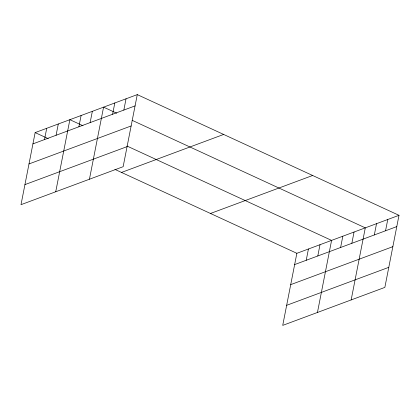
<?xml version="1.0" encoding="UTF-8"?>
<svg xmlns="http://www.w3.org/2000/svg" width="420" height="420" viewBox="0 0 420 420"><rect width="100%" height="100%" fill="white"/><g stroke="black" fill="none" stroke-linecap="round" stroke-linejoin="round"><path stroke-width="0.63" d="M137.282 94.615L35.144 132.605L21 204.682L123.144 166.693L137.282 94.615L399 215.318L384.856 287.395L282.718 325.385L296.856 253.307L399 215.318M44.504 139.577L46.72 128.299M56.081 135.272L58.296 123.995M55.729 191.767L69.872 119.689L82.976 125.732M78.892 126.788L81.107 115.511M90.127 122.609L92.342 111.332M89.434 179.23L103.577 107.153L116.681 113.195M112.602 114.251L114.812 102.974M123.837 110.072L126.047 98.795M306.222 260.279L308.432 249.002M317.798 255.974L320.008 244.697M317.447 312.469L331.585 240.392L127.05 146.06M340.61 247.49L342.82 236.213M351.844 243.311L354.055 232.034M351.151 299.933L365.295 227.855L132.169 120.335M374.315 234.953L376.53 223.676M385.55 230.774L387.765 219.497M32.928 143.882L135.072 105.892M28.991 163.942L131.135 125.958M24.938 184.616L127.082 146.627M121.506 172.436L223.65 134.447M210.488 213.476L312.632 175.487M294.646 264.584L396.79 226.595M290.708 284.644L392.852 246.661M286.65 305.319L388.794 267.33M35.144 132.605L48.242 138.647M114.954 169.412L296.856 253.307"/></g></svg>
